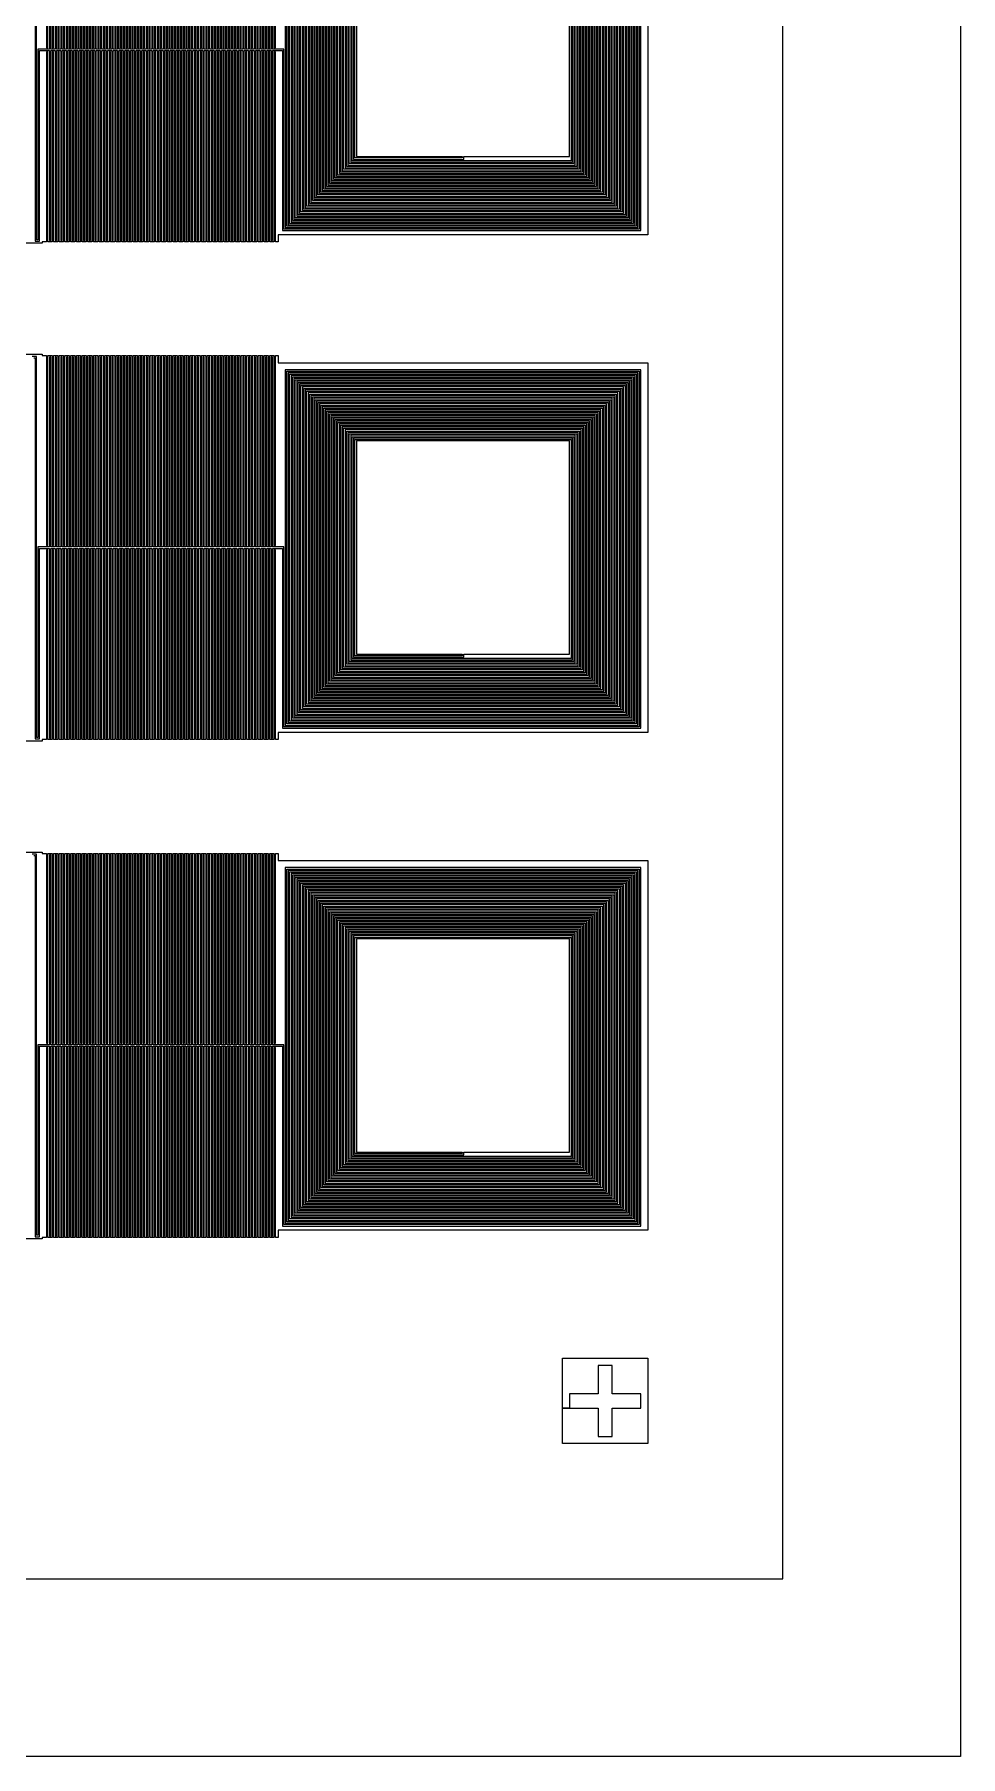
# Model space of a CAD drawing. Extents: x -2500 to 2500, y -2500 to 2500.
# Drawn here: x 1197 to 2500, y -2500 to -78 of the extents above; entities that cross this region are included whole.
import ezdxf

# ---------------------------------------------------------------- set-up
doc = ezdxf.new("R2010")
doc.units = 0
doc.layers.add('L0D0', color=1, linetype='CONTINUOUS')

msp = doc.modelspace()

# ---------------------------------------------------------------- linework, layer by layer
at = {"layer": 'L0D0'}
for points in [[(-2500, -2500), (-2500, -2250), (-2250, -2250), (2250, -2250), (2250, 2250), (-2250, 2250), (-2250, -2250), (-2500, -2250), (-2500, 2500), (2500, 2500), (2500, -2500)], [(1940, -2060), (1940, -2010), (1950, -2010), (1990, -2010), (1990, -2050), (2010, -2050), (2010, -2010), (2050, -2010), (2050, -1990), (2010, -1990), (2010, -1950), (1990, -1950), (1990, -1990), (1950, -1990), (1950, -2010), (1940, -2010), (1940, -1940), (2060, -1940), (2060, -2060)]]:
    msp.add_lwpolyline(points, close=True, dxfattribs=at)
for points in [[(1214, 170), (1214, -97), (1216, -97), (1216, 170)], [(1222, 170), (1222, -97), (1224, -97), (1224, 170)], [(1230, 170), (1230, -97), (1232, -97), (1232, 170)], [(1238, 170), (1238, -97), (1240, -97), (1240, 170)], [(1246, 170), (1246, -97), (1248, -97), (1248, 170)], [(1254, 170), (1254, -97), (1256, -97), (1256, 170)], [(1262, 170), (1262, -97), (1264, -97), (1264, 170)], [(1270, 170), (1270, -97), (1272, -97), (1272, 170)], [(1278, 170), (1278, -97), (1280, -97), (1280, 170)], [(1286, 170), (1286, -97), (1288, -97), (1288, 170)], [(1294, 170), (1294, -97), (1296, -97), (1296, 170)], [(1302, 170), (1302, -97), (1304, -97), (1304, 170)], [(1310, 170), (1310, -97), (1312, -97), (1312, 170)], [(1318, 170), (1318, -97), (1320, -97), (1320, 170)], [(1326, 170), (1326, -97), (1328, -97), (1328, 170)], [(1334, 170), (1334, -97), (1336, -97), (1336, 170)], [(1342, 170), (1342, -97), (1344, -97), (1344, 170)], [(1350, 170), (1350, -97), (1352, -97), (1352, 170)], [(1358, 170), (1358, -97), (1360, -97), (1360, 170)], [(1366, 170), (1366, -97), (1368, -97), (1368, 170)], [(1374, 170), (1374, -97), (1376, -97), (1376, 170)], [(1382, 170), (1382, -97), (1384, -97), (1384, 170)], [(1390, 170), (1390, -97), (1392, -97), (1392, 170)], [(1398, 170), (1398, -97), (1400, -97), (1400, 170)], [(1406, 170), (1406, -97), (1408, -97), (1408, 170)], [(1414, 170), (1414, -97), (1416, -97), (1416, 170)], [(1422, 170), (1422, -97), (1424, -97), (1424, 170)], [(1430, 170), (1430, -97), (1432, -97), (1432, 170)], [(1438, 170), (1438, -97), (1440, -97), (1440, 170)], [(1446, 170), (1446, -97), (1448, -97), (1448, 170)], [(1454, 170), (1454, -97), (1456, -97), (1456, 170)], [(1462, 170), (1462, -97), (1464, -97), (1464, 170)], [(1470, 170), (1470, -97), (1472, -97), (1472, 170)], [(1478, 170), (1478, -97), (1480, -97), (1480, 170)], [(1486, 170), (1486, -97), (1488, -97), (1488, 170)], [(1494, 170), (1494, -97), (1496, -97), (1496, 170)], [(1502, 170), (1502, -97), (1504, -97), (1504, 170)], [(1510, 170), (1510, -97), (1512, -97), (1512, 170)], [(1518, 170), (1518, -97), (1520, -97), (1520, 170)], [(1526, 170), (1526, -97), (1528, -97), (1528, 170)], [(1534, 170), (1534, -97), (1536, -97), (1536, 170)], [(2060, 160), (2060, -360), (1540, -360), (1540, -370), (1536, -370), (1536, -103), (1534, -103), (1534, -370), (1528, -370), (1528, -103), (1526, -103), (1526, -370), (1520, -370), (1520, -103), (1518, -103), (1518, -370), (1512, -370), (1512, -103), (1510, -103), (1510, -370), (1504, -370), (1504, -103), (1502, -103), (1502, -370), (1496, -370), (1496, -103), (1494, -103), (1494, -370), (1488, -370), (1488, -103), (1486, -103), (1486, -370), (1480, -370), (1480, -103), (1478, -103), (1478, -370), (1472, -370), (1472, -103), (1470, -103), (1470, -370), (1464, -370), (1464, -103), (1462, -103), (1462, -370), (1456, -370), (1456, -103), (1454, -103), (1454, -370), (1448, -370), (1448, -103), (1446, -103), (1446, -370), (1440, -370), (1440, -103), (1438, -103), (1438, -370), (1432, -370), (1432, -103), (1430, -103), (1430, -370), (1424, -370), (1424, -103), (1422, -103), (1422, -370), (1416, -370), (1416, -103), (1414, -103), (1414, -370), (1408, -370), (1408, -103), (1406, -103), (1406, -370), (1400, -370), (1400, -103), (1398, -103), (1398, -370), (1392, -370), (1392, -103), (1390, -103), (1390, -370), (1384, -370), (1384, -103), (1382, -103), (1382, -370), (1376, -370), (1376, -103), (1374, -103), (1374, -370), (1368, -370), (1368, -103), (1366, -103), (1366, -370), (1360, -370), (1360, -103), (1358, -103), (1358, -370), (1352, -370), (1352, -103), (1350, -103), (1350, -370), (1344, -370), (1344, -103), (1342, -103), (1342, -370), (1336, -370), (1336, -103), (1334, -103), (1334, -370), (1328, -370), (1328, -103), (1326, -103), (1326, -370), (1320, -370), (1320, -103), (1318, -103), (1318, -370), (1312, -370), (1312, -103), (1310, -103), (1310, -370), (1304, -370), (1304, -103), (1302, -103), (1302, -370), (1296, -370), (1296, -103), (1294, -103), (1294, -370), (1288, -370), (1288, -103), (1286, -103), (1286, -370), (1280, -370), (1280, -103), (1278, -103), (1278, -370), (1272, -370), (1272, -103), (1270, -103), (1270, -370), (1264, -370), (1264, -103), (1262, -103), (1262, -370), (1256, -370), (1256, -103), (1254, -103), (1254, -370), (1248, -370), (1248, -103), (1246, -103), (1246, -370), (1240, -370), (1240, -103), (1238, -103), (1238, -370), (1232, -370), (1232, -103), (1230, -103), (1230, -370), (1224, -370), (1224, -103), (1222, -103), (1222, -370), (1216, -370), (1216, -103), (1214, -103), (1214, -370), (1208, -370), (1208, -372), (876, -372)], [(1198, 167), (1198, -369), (1204, -369), (1204, -101), (1218, -101), (1218, -368), (1220, -368), (1220, -101), (1226, -101), (1226, -368), (1228, -368), (1228, -101), (1234, -101), (1234, -368), (1236, -368), (1236, -101), (1242, -101), (1242, -368), (1244, -368), (1244, -101), (1250, -101), (1250, -368), (1252, -368), (1252, -101), (1258, -101), (1258, -368), (1260, -368), (1260, -101), (1266, -101), (1266, -368), (1268, -368), (1268, -101), (1274, -101), (1274, -368), (1276, -368), (1276, -101), (1282, -101), (1282, -368), (1284, -368), (1284, -101), (1290, -101), (1290, -368), (1292, -368), (1292, -101), (1298, -101), (1298, -368), (1300, -368), (1300, -101), (1306, -101), (1306, -368), (1308, -368), (1308, -101), (1314, -101), (1314, -368), (1316, -368), (1316, -101), (1322, -101), (1322, -368), (1324, -368), (1324, -101), (1330, -101), (1330, -368), (1332, -368), (1332, -101), (1338, -101), (1338, -368), (1340, -368), (1340, -101), (1346, -101), (1346, -368), (1348, -368), (1348, -101), (1354, -101), (1354, -368), (1356, -368), (1356, -101), (1362, -101), (1362, -368), (1364, -368), (1364, -101), (1370, -101), (1370, -368), (1372, -368), (1372, -101), (1378, -101), (1378, -368), (1380, -368), (1380, -101), (1386, -101), (1386, -368), (1388, -368), (1388, -101), (1394, -101), (1394, -368), (1396, -368), (1396, -101), (1402, -101), (1402, -368), (1404, -368), (1404, -101), (1410, -101), (1410, -368), (1412, -368), (1412, -101), (1418, -101), (1418, -368), (1420, -368), (1420, -101), (1426, -101), (1426, -368), (1428, -368), (1428, -101), (1434, -101), (1434, -368), (1436, -368), (1436, -101), (1442, -101), (1442, -368), (1444, -368), (1444, -101), (1450, -101), (1450, -368), (1452, -368), (1452, -101), (1458, -101), (1458, -368), (1460, -368), (1460, -101), (1466, -101), (1466, -368), (1468, -368), (1468, -101), (1474, -101), (1474, -368), (1476, -368), (1476, -101), (1482, -101), (1482, -368), (1484, -368), (1484, -101), (1490, -101), (1490, -368), (1492, -368), (1492, -101), (1498, -101), (1498, -368), (1500, -368), (1500, -101), (1506, -101), (1506, -368), (1508, -368), (1508, -101), (1514, -101), (1514, -368), (1516, -368), (1516, -101), (1522, -101), (1522, -368), (1524, -368), (1524, -101), (1530, -101), (1530, -368), (1532, -368), (1532, -101), (1546, -101), (1546, -354), (2050, -354), (2050, 150)], [(1218, 168), (1218, -99), (1202, -99), (1202, -367), (1200, -367), (1200, 169)], [(1226, 168), (1226, -99), (1220, -99), (1220, 168)], [(1234, 168), (1234, -99), (1228, -99), (1228, 168)], [(1242, 168), (1242, -99), (1236, -99), (1236, 168)], [(1250, 168), (1250, -99), (1244, -99), (1244, 168)], [(1258, 168), (1258, -99), (1252, -99), (1252, 168)], [(1266, 168), (1266, -99), (1260, -99), (1260, 168)], [(1274, 168), (1274, -99), (1268, -99), (1268, 168)], [(1282, 168), (1282, -99), (1276, -99), (1276, 168)], [(1290, 168), (1290, -99), (1284, -99), (1284, 168)], [(1298, 168), (1298, -99), (1292, -99), (1292, 168)], [(1306, 168), (1306, -99), (1300, -99), (1300, 168)], [(1314, 168), (1314, -99), (1308, -99), (1308, 168)], [(1322, 168), (1322, -99), (1316, -99), (1316, 168)], [(1330, 168), (1330, -99), (1324, -99), (1324, 168)], [(1338, 168), (1338, -99), (1332, -99), (1332, 168)], [(1346, 168), (1346, -99), (1340, -99), (1340, 168)], [(1354, 168), (1354, -99), (1348, -99), (1348, 168)], [(1362, 168), (1362, -99), (1356, -99), (1356, 168)], [(1370, 168), (1370, -99), (1364, -99), (1364, 168)], [(1378, 168), (1378, -99), (1372, -99), (1372, 168)], [(1386, 168), (1386, -99), (1380, -99), (1380, 168)], [(1394, 168), (1394, -99), (1388, -99), (1388, 168)], [(1402, 168), (1402, -99), (1396, -99), (1396, 168)], [(1410, 168), (1410, -99), (1404, -99), (1404, 168)], [(1418, 168), (1418, -99), (1412, -99), (1412, 168)], [(1426, 168), (1426, -99), (1420, -99), (1420, 168)], [(1434, 168), (1434, -99), (1428, -99), (1428, 168)], [(1442, 168), (1442, -99), (1436, -99), (1436, 168)], [(1450, 168), (1450, -99), (1444, -99), (1444, 168)], [(1458, 168), (1458, -99), (1452, -99), (1452, 168)], [(1466, 168), (1466, -99), (1460, -99), (1460, 168)], [(1474, 168), (1474, -99), (1468, -99), (1468, 168)], [(1482, 168), (1482, -99), (1476, -99), (1476, 168)], [(1490, 168), (1490, -99), (1484, -99), (1484, 168)], [(1498, 168), (1498, -99), (1492, -99), (1492, 168)], [(1506, 168), (1506, -99), (1500, -99), (1500, 168)], [(1514, 168), (1514, -99), (1508, -99), (1508, 168)], [(1522, 168), (1522, -99), (1516, -99), (1516, 168)], [(1530, 168), (1530, -99), (1524, -99), (1524, 168)], [(2048, 148), (2048, -352), (1548, -352), (1548, -99), (1532, -99), (1532, 168)], [(1550, 150), (1550, -350), (2046, -350), (2046, 146)], [(2044, 144), (2044, -348), (1552, -348), (1552, 148)], [(1554, 146), (1554, -346), (2042, -346), (2042, 142)], [(2040, 140), (2040, -344), (1556, -344), (1556, 144)], [(1558, 142), (1558, -342), (2038, -342), (2038, 138)], [(2036, 136), (2036, -340), (1560, -340), (1560, 140)], [(1562, 138), (1562, -338), (2034, -338), (2034, 134)], [(2032, 132), (2032, -336), (1564, -336), (1564, 136)], [(1566, 134), (1566, -334), (2030, -334), (2030, 130)], [(2028, 128), (2028, -332), (1568, -332), (1568, 132)], [(1570, 130), (1570, -330), (2026, -330), (2026, 126)], [(2024, 124), (2024, -328), (1572, -328), (1572, 128)], [(1574, 126), (1574, -326), (2022, -326), (2022, 122)], [(2020, 120), (2020, -324), (1576, -324), (1576, 124)], [(1578, 122), (1578, -322), (2018, -322), (2018, 118)], [(2016, 116), (2016, -320), (1580, -320), (1580, 120)], [(1582, 118), (1582, -318), (2014, -318), (2014, 114)], [(2012, 112), (2012, -316), (1584, -316), (1584, 116)], [(1586, 114), (1586, -314), (2010, -314), (2010, 110)], [(2008, 108), (2008, -312), (1588, -312), (1588, 112)], [(1590, 110), (1590, -310), (2006, -310), (2006, 106)], [(2004, 104), (2004, -308), (1592, -308), (1592, 108)], [(1594, 106), (1594, -306), (2002, -306), (2002, 102)], [(2000, 100), (2000, -304), (1596, -304), (1596, 104)], [(1598, 102), (1598, -302), (1998, -302), (1998, 98)], [(1996, 96), (1996, -300), (1600, -300), (1600, 100)], [(1602, 98), (1602, -298), (1994, -298), (1994, 94)], [(1992, 92), (1992, -296), (1604, -296), (1604, 96)], [(1606, 94), (1606, -294), (1990, -294), (1990, 90)], [(1988, 88), (1988, -292), (1608, -292), (1608, 92)], [(1610, 90), (1610, -290), (1986, -290), (1986, 86)], [(1984, 84), (1984, -288), (1612, -288), (1612, 88)], [(1614, 86), (1614, -286), (1982, -286), (1982, 82)], [(1980, 80), (1980, -284), (1616, -284), (1616, 84)], [(1618, 82), (1618, -282), (1978, -282), (1978, 78)], [(1976, 76), (1976, -280), (1620, -280), (1620, 80)], [(1622, 78), (1622, -278), (1974, -278), (1974, 74)], [(1972, 72), (1972, -276), (1624, -276), (1624, 76)], [(1626, 74), (1626, -274), (1970, -274), (1970, 70)], [(1968, 68), (1968, -272), (1628, -272), (1628, 72)], [(1630, 70), (1630, -270), (1966, -270), (1966, 66)], [(1964, 64), (1964, -268), (1632, -268), (1632, 68)], [(1634, 66), (1634, -266), (1962, -266), (1962, 62)], [(1960, 60), (1960, -264), (1636, -264), (1636, 64)], [(1638, 62), (1638, -262), (1958, -262), (1958, 58)], [(1956, 56), (1956, -260), (1640, -260), (1640, 60)], [(1642, 58), (1642, -258), (1954, -258), (1954, 54)], [(1952, 52), (1952, -256), (1644, -256), (1644, 56)], [(1646, 54), (1646, -254), (1801, -254), (1801, -250), (1950, -250), (1950, 50)], [(1650, 50), (1650, -250), (1799, -250), (1799, -252), (1648, -252), (1648, 52)], [(876, -528), (1208, -528), (1208, -530), (1214, -530), (1214, -797), (1216, -797), (1216, -530), (1222, -530), (1222, -797), (1224, -797), (1224, -530), (1230, -530), (1230, -797), (1232, -797), (1232, -530), (1238, -530), (1238, -797), (1240, -797), (1240, -530), (1246, -530), (1246, -797), (1248, -797), (1248, -530), (1254, -530), (1254, -797), (1256, -797), (1256, -530), (1262, -530), (1262, -797), (1264, -797), (1264, -530), (1270, -530), (1270, -797), (1272, -797), (1272, -530), (1278, -530), (1278, -797), (1280, -797), (1280, -530), (1286, -530), (1286, -797), (1288, -797), (1288, -530), (1294, -530), (1294, -797), (1296, -797), (1296, -530), (1302, -530), (1302, -797), (1304, -797), (1304, -530), (1310, -530), (1310, -797), (1312, -797), (1312, -530), (1318, -530), (1318, -797), (1320, -797), (1320, -530), (1326, -530), (1326, -797), (1328, -797), (1328, -530), (1334, -530), (1334, -797), (1336, -797), (1336, -530), (1342, -530), (1342, -797), (1344, -797), (1344, -530), (1350, -530), (1350, -797), (1352, -797), (1352, -530), (1358, -530), (1358, -797), (1360, -797), (1360, -530), (1366, -530), (1366, -797), (1368, -797), (1368, -530), (1374, -530), (1374, -797), (1376, -797), (1376, -530), (1382, -530), (1382, -797), (1384, -797), (1384, -530), (1390, -530), (1390, -797), (1392, -797), (1392, -530), (1398, -530), (1398, -797), (1400, -797), (1400, -530), (1406, -530), (1406, -797), (1408, -797), (1408, -530), (1414, -530), (1414, -797), (1416, -797), (1416, -530), (1422, -530), (1422, -797), (1424, -797), (1424, -530), (1430, -530), (1430, -797), (1432, -797), (1432, -530), (1438, -530), (1438, -797), (1440, -797), (1440, -530), (1446, -530), (1446, -797), (1448, -797), (1448, -530), (1454, -530), (1454, -797), (1456, -797), (1456, -530), (1462, -530), (1462, -797), (1464, -797), (1464, -530), (1470, -530), (1470, -797), (1472, -797), (1472, -530), (1478, -530), (1478, -797), (1480, -797), (1480, -530), (1486, -530), (1486, -797), (1488, -797), (1488, -530), (1494, -530), (1494, -797), (1496, -797), (1496, -530), (1502, -530), (1502, -797), (1504, -797), (1504, -530), (1510, -530), (1510, -797), (1512, -797), (1512, -530), (1518, -530), (1518, -797), (1520, -797), (1520, -530), (1526, -530), (1526, -797), (1528, -797), (1528, -530), (1534, -530), (1534, -797), (1536, -797), (1536, -530), (1540, -530), (1540, -540), (2060, -540), (2060, -1060), (1540, -1060), (1540, -1070), (1536, -1070), (1536, -803), (1534, -803), (1534, -1070), (1528, -1070), (1528, -803), (1526, -803), (1526, -1070), (1520, -1070), (1520, -803), (1518, -803), (1518, -1070), (1512, -1070), (1512, -803), (1510, -803), (1510, -1070), (1504, -1070), (1504, -803), (1502, -803), (1502, -1070), (1496, -1070), (1496, -803), (1494, -803), (1494, -1070), (1488, -1070), (1488, -803), (1486, -803), (1486, -1070), (1480, -1070), (1480, -803), (1478, -803), (1478, -1070), (1472, -1070), (1472, -803), (1470, -803), (1470, -1070), (1464, -1070), (1464, -803), (1462, -803), (1462, -1070), (1456, -1070), (1456, -803), (1454, -803), (1454, -1070), (1448, -1070), (1448, -803), (1446, -803), (1446, -1070), (1440, -1070), (1440, -803), (1438, -803), (1438, -1070), (1432, -1070), (1432, -803), (1430, -803), (1430, -1070), (1424, -1070), (1424, -803), (1422, -803), (1422, -1070), (1416, -1070), (1416, -803), (1414, -803), (1414, -1070), (1408, -1070), (1408, -803), (1406, -803), (1406, -1070), (1400, -1070), (1400, -803), (1398, -803), (1398, -1070), (1392, -1070), (1392, -803), (1390, -803), (1390, -1070), (1384, -1070), (1384, -803), (1382, -803), (1382, -1070), (1376, -1070), (1376, -803), (1374, -803), (1374, -1070), (1368, -1070), (1368, -803), (1366, -803), (1366, -1070), (1360, -1070), (1360, -803), (1358, -803), (1358, -1070), (1352, -1070), (1352, -803), (1350, -803), (1350, -1070), (1344, -1070), (1344, -803), (1342, -803), (1342, -1070), (1336, -1070), (1336, -803), (1334, -803), (1334, -1070), (1328, -1070), (1328, -803), (1326, -803), (1326, -1070), (1320, -1070), (1320, -803), (1318, -803), (1318, -1070), (1312, -1070), (1312, -803), (1310, -803), (1310, -1070), (1304, -1070), (1304, -803), (1302, -803), (1302, -1070), (1296, -1070), (1296, -803), (1294, -803), (1294, -1070), (1288, -1070), (1288, -803), (1286, -803), (1286, -1070), (1280, -1070), (1280, -803), (1278, -803), (1278, -1070), (1272, -1070), (1272, -803), (1270, -803), (1270, -1070), (1264, -1070), (1264, -803), (1262, -803), (1262, -1070), (1256, -1070), (1256, -803), (1254, -803), (1254, -1070), (1248, -1070), (1248, -803), (1246, -803), (1246, -1070), (1240, -1070), (1240, -803), (1238, -803), (1238, -1070), (1232, -1070), (1232, -803), (1230, -803), (1230, -1070), (1224, -1070), (1224, -803), (1222, -803), (1222, -1070), (1216, -1070), (1216, -803), (1214, -803), (1214, -1070), (1208, -1070), (1208, -1072), (876, -1072)], [(1196, -533), (1198, -533), (1198, -1069), (1204, -1069), (1204, -801), (1218, -801), (1218, -1068), (1220, -1068), (1220, -801), (1226, -801), (1226, -1068), (1228, -1068), (1228, -801), (1234, -801), (1234, -1068), (1236, -1068), (1236, -801), (1242, -801), (1242, -1068), (1244, -1068), (1244, -801), (1250, -801), (1250, -1068), (1252, -1068), (1252, -801), (1258, -801), (1258, -1068), (1260, -1068), (1260, -801), (1266, -801), (1266, -1068), (1268, -1068), (1268, -801), (1274, -801), (1274, -1068), (1276, -1068), (1276, -801), (1282, -801), (1282, -1068), (1284, -1068), (1284, -801), (1290, -801), (1290, -1068), (1292, -1068), (1292, -801), (1298, -801), (1298, -1068), (1300, -1068), (1300, -801), (1306, -801), (1306, -1068), (1308, -1068), (1308, -801), (1314, -801), (1314, -1068), (1316, -1068), (1316, -801), (1322, -801), (1322, -1068), (1324, -1068), (1324, -801), (1330, -801), (1330, -1068), (1332, -1068), (1332, -801), (1338, -801), (1338, -1068), (1340, -1068), (1340, -801), (1346, -801), (1346, -1068), (1348, -1068), (1348, -801), (1354, -801), (1354, -1068), (1356, -1068), (1356, -801), (1362, -801), (1362, -1068), (1364, -1068), (1364, -801), (1370, -801), (1370, -1068), (1372, -1068), (1372, -801), (1378, -801), (1378, -1068), (1380, -1068), (1380, -801), (1386, -801), (1386, -1068), (1388, -1068), (1388, -801), (1394, -801), (1394, -1068), (1396, -1068), (1396, -801), (1402, -801), (1402, -1068), (1404, -1068), (1404, -801), (1410, -801), (1410, -1068), (1412, -1068), (1412, -801), (1418, -801), (1418, -1068), (1420, -1068), (1420, -801), (1426, -801), (1426, -1068), (1428, -1068), (1428, -801), (1434, -801), (1434, -1068), (1436, -1068), (1436, -801), (1442, -801), (1442, -1068), (1444, -1068), (1444, -801), (1450, -801), (1450, -1068), (1452, -1068), (1452, -801), (1458, -801), (1458, -1068), (1460, -1068), (1460, -801), (1466, -801), (1466, -1068), (1468, -1068), (1468, -801), (1474, -801), (1474, -1068), (1476, -1068), (1476, -801), (1482, -801), (1482, -1068), (1484, -1068), (1484, -801), (1490, -801), (1490, -1068), (1492, -1068), (1492, -801), (1498, -801), (1498, -1068), (1500, -1068), (1500, -801), (1506, -801), (1506, -1068), (1508, -1068), (1508, -801), (1514, -801), (1514, -1068), (1516, -1068), (1516, -801), (1522, -801), (1522, -1068), (1524, -1068), (1524, -801), (1530, -801), (1530, -1068), (1532, -1068), (1532, -801), (1546, -801), (1546, -1054), (2050, -1054), (2050, -550), (1550, -550), (1550, -1050), (2046, -1050), (2046, -554), (1554, -554), (1554, -1046), (2042, -1046), (2042, -558), (1558, -558), (1558, -1042), (2038, -1042), (2038, -562), (1562, -562), (1562, -1038), (2034, -1038), (2034, -566), (1566, -566), (1566, -1034), (2030, -1034), (2030, -570), (1570, -570), (1570, -1030), (2026, -1030), (2026, -574), (1574, -574), (1574, -1026), (2022, -1026), (2022, -578), (1578, -578), (1578, -1022), (2018, -1022), (2018, -582), (1582, -582), (1582, -1018), (2014, -1018), (2014, -586), (1586, -586), (1586, -1014), (2010, -1014), (2010, -590), (1590, -590), (1590, -1010), (2006, -1010), (2006, -594), (1594, -594), (1594, -1006), (2002, -1006), (2002, -598), (1598, -598), (1598, -1002), (1998, -1002), (1998, -602), (1602, -602), (1602, -998), (1994, -998), (1994, -606), (1606, -606), (1606, -994), (1990, -994), (1990, -610), (1610, -610), (1610, -990), (1986, -990), (1986, -614), (1614, -614), (1614, -986), (1982, -986), (1982, -618), (1618, -618), (1618, -982), (1978, -982), (1978, -622), (1622, -622), (1622, -978), (1974, -978), (1974, -626), (1626, -626), (1626, -974), (1970, -974), (1970, -630), (1630, -630), (1630, -970), (1966, -970), (1966, -634), (1634, -634), (1634, -966), (1962, -966), (1962, -638), (1638, -638), (1638, -962), (1958, -962), (1958, -642), (1642, -642), (1642, -958), (1954, -958), (1954, -646), (1646, -646), (1646, -954), (1801, -954), (1801, -950), (1950, -950), (1950, -650), (1650, -650), (1650, -950), (1799, -950), (1799, -952), (1648, -952), (1648, -648), (1952, -648), (1952, -956), (1644, -956), (1644, -644), (1956, -644), (1956, -960), (1640, -960), (1640, -640), (1960, -640), (1960, -964), (1636, -964), (1636, -636), (1964, -636), (1964, -968), (1632, -968), (1632, -632), (1968, -632), (1968, -972), (1628, -972), (1628, -628), (1972, -628), (1972, -976), (1624, -976), (1624, -624), (1976, -624), (1976, -980), (1620, -980), (1620, -620), (1980, -620), (1980, -984), (1616, -984), (1616, -616), (1984, -616), (1984, -988), (1612, -988), (1612, -612), (1988, -612), (1988, -992), (1608, -992), (1608, -608), (1992, -608), (1992, -996), (1604, -996), (1604, -604), (1996, -604), (1996, -1000), (1600, -1000), (1600, -600), (2000, -600), (2000, -1004), (1596, -1004), (1596, -596), (2004, -596), (2004, -1008), (1592, -1008), (1592, -592), (2008, -592), (2008, -1012), (1588, -1012), (1588, -588), (2012, -588), (2012, -1016), (1584, -1016), (1584, -584), (2016, -584), (2016, -1020), (1580, -1020), (1580, -580), (2020, -580), (2020, -1024), (1576, -1024), (1576, -576), (2024, -576), (2024, -1028), (1572, -1028), (1572, -572), (2028, -572), (2028, -1032), (1568, -1032), (1568, -568), (2032, -568), (2032, -1036), (1564, -1036), (1564, -564), (2036, -564), (2036, -1040), (1560, -1040), (1560, -560), (2040, -560), (2040, -1044), (1556, -1044), (1556, -556), (2044, -556), (2044, -1048), (1552, -1048), (1552, -552), (2048, -552), (2048, -1052), (1548, -1052), (1548, -799), (1532, -799), (1532, -532), (1530, -532), (1530, -799), (1524, -799), (1524, -532), (1522, -532), (1522, -799), (1516, -799), (1516, -532), (1514, -532), (1514, -799), (1508, -799), (1508, -532), (1506, -532), (1506, -799), (1500, -799), (1500, -532), (1498, -532), (1498, -799), (1492, -799), (1492, -532), (1490, -532), (1490, -799), (1484, -799), (1484, -532), (1482, -532), (1482, -799), (1476, -799), (1476, -532), (1474, -532), (1474, -799), (1468, -799), (1468, -532), (1466, -532), (1466, -799), (1460, -799), (1460, -532), (1458, -532), (1458, -799), (1452, -799), (1452, -532), (1450, -532), (1450, -799), (1444, -799), (1444, -532), (1442, -532), (1442, -799), (1436, -799), (1436, -532), (1434, -532), (1434, -799), (1428, -799), (1428, -532), (1426, -532), (1426, -799), (1420, -799), (1420, -532), (1418, -532), (1418, -799), (1412, -799), (1412, -532), (1410, -532), (1410, -799), (1404, -799), (1404, -532), (1402, -532), (1402, -799), (1396, -799), (1396, -532), (1394, -532), (1394, -799), (1388, -799), (1388, -532), (1386, -532), (1386, -799), (1380, -799), (1380, -532), (1378, -532), (1378, -799), (1372, -799), (1372, -532), (1370, -532), (1370, -799), (1364, -799), (1364, -532), (1362, -532), (1362, -799), (1356, -799), (1356, -532), (1354, -532), (1354, -799), (1348, -799), (1348, -532), (1346, -532), (1346, -799), (1340, -799), (1340, -532), (1338, -532), (1338, -799), (1332, -799), (1332, -532), (1330, -532), (1330, -799), (1324, -799), (1324, -532), (1322, -532), (1322, -799), (1316, -799), (1316, -532), (1314, -532), (1314, -799), (1308, -799), (1308, -532), (1306, -532), (1306, -799), (1300, -799), (1300, -532), (1298, -532), (1298, -799), (1292, -799), (1292, -532), (1290, -532), (1290, -799), (1284, -799), (1284, -532), (1282, -532), (1282, -799), (1276, -799), (1276, -532), (1274, -532), (1274, -799), (1268, -799), (1268, -532), (1266, -532), (1266, -799), (1260, -799), (1260, -532), (1258, -532), (1258, -799), (1252, -799), (1252, -532), (1250, -532), (1250, -799), (1244, -799), (1244, -532), (1242, -532), (1242, -799), (1236, -799), (1236, -532), (1234, -532), (1234, -799), (1228, -799), (1228, -532), (1226, -532), (1226, -799), (1220, -799), (1220, -532), (1218, -532), (1218, -799), (1202, -799), (1202, -1067), (1200, -1067), (1200, -531), (1194, -531)], [(876, -1228), (1208, -1228), (1208, -1230), (1214, -1230), (1214, -1497), (1216, -1497), (1216, -1230), (1222, -1230), (1222, -1497), (1224, -1497), (1224, -1230), (1230, -1230), (1230, -1497), (1232, -1497), (1232, -1230), (1238, -1230), (1238, -1497), (1240, -1497), (1240, -1230), (1246, -1230), (1246, -1497), (1248, -1497), (1248, -1230), (1254, -1230), (1254, -1497), (1256, -1497), (1256, -1230), (1262, -1230), (1262, -1497), (1264, -1497), (1264, -1230), (1270, -1230), (1270, -1497), (1272, -1497), (1272, -1230), (1278, -1230), (1278, -1497), (1280, -1497), (1280, -1230), (1286, -1230), (1286, -1497), (1288, -1497), (1288, -1230), (1294, -1230), (1294, -1497), (1296, -1497), (1296, -1230), (1302, -1230), (1302, -1497), (1304, -1497), (1304, -1230), (1310, -1230), (1310, -1497), (1312, -1497), (1312, -1230), (1318, -1230), (1318, -1497), (1320, -1497), (1320, -1230), (1326, -1230), (1326, -1497), (1328, -1497), (1328, -1230), (1334, -1230), (1334, -1497), (1336, -1497), (1336, -1230), (1342, -1230), (1342, -1497), (1344, -1497), (1344, -1230), (1350, -1230), (1350, -1497), (1352, -1497), (1352, -1230), (1358, -1230), (1358, -1497), (1360, -1497), (1360, -1230), (1366, -1230), (1366, -1497), (1368, -1497), (1368, -1230), (1374, -1230), (1374, -1497), (1376, -1497), (1376, -1230), (1382, -1230), (1382, -1497), (1384, -1497), (1384, -1230), (1390, -1230), (1390, -1497), (1392, -1497), (1392, -1230), (1398, -1230), (1398, -1497), (1400, -1497), (1400, -1230), (1406, -1230), (1406, -1497), (1408, -1497), (1408, -1230), (1414, -1230), (1414, -1497), (1416, -1497), (1416, -1230), (1422, -1230), (1422, -1497), (1424, -1497), (1424, -1230), (1430, -1230), (1430, -1497), (1432, -1497), (1432, -1230), (1438, -1230), (1438, -1497), (1440, -1497), (1440, -1230), (1446, -1230), (1446, -1497), (1448, -1497), (1448, -1230), (1454, -1230), (1454, -1497), (1456, -1497), (1456, -1230), (1462, -1230), (1462, -1497), (1464, -1497), (1464, -1230), (1470, -1230), (1470, -1497), (1472, -1497), (1472, -1230), (1478, -1230), (1478, -1497), (1480, -1497), (1480, -1230), (1486, -1230), (1486, -1497), (1488, -1497), (1488, -1230), (1494, -1230), (1494, -1497), (1496, -1497), (1496, -1230), (1502, -1230), (1502, -1497), (1504, -1497), (1504, -1230), (1510, -1230), (1510, -1497), (1512, -1497), (1512, -1230), (1518, -1230), (1518, -1497), (1520, -1497), (1520, -1230), (1526, -1230), (1526, -1497), (1528, -1497), (1528, -1230), (1534, -1230), (1534, -1497), (1536, -1497), (1536, -1230), (1540, -1230), (1540, -1240), (2060, -1240), (2060, -1760), (1540, -1760), (1540, -1770), (1536, -1770), (1536, -1503), (1534, -1503), (1534, -1770), (1528, -1770), (1528, -1503), (1526, -1503), (1526, -1770), (1520, -1770), (1520, -1503), (1518, -1503), (1518, -1770), (1512, -1770), (1512, -1503), (1510, -1503), (1510, -1770), (1504, -1770), (1504, -1503), (1502, -1503), (1502, -1770), (1496, -1770), (1496, -1503), (1494, -1503), (1494, -1770), (1488, -1770), (1488, -1503), (1486, -1503), (1486, -1770), (1480, -1770), (1480, -1503), (1478, -1503), (1478, -1770), (1472, -1770), (1472, -1503), (1470, -1503), (1470, -1770), (1464, -1770), (1464, -1503), (1462, -1503), (1462, -1770), (1456, -1770), (1456, -1503), (1454, -1503), (1454, -1770), (1448, -1770), (1448, -1503), (1446, -1503), (1446, -1770), (1440, -1770), (1440, -1503), (1438, -1503), (1438, -1770), (1432, -1770), (1432, -1503), (1430, -1503), (1430, -1770), (1424, -1770), (1424, -1503), (1422, -1503), (1422, -1770), (1416, -1770), (1416, -1503), (1414, -1503), (1414, -1770), (1408, -1770), (1408, -1503), (1406, -1503), (1406, -1770), (1400, -1770), (1400, -1503), (1398, -1503), (1398, -1770), (1392, -1770), (1392, -1503), (1390, -1503), (1390, -1770), (1384, -1770), (1384, -1503), (1382, -1503), (1382, -1770), (1376, -1770), (1376, -1503), (1374, -1503), (1374, -1770), (1368, -1770), (1368, -1503), (1366, -1503), (1366, -1770), (1360, -1770), (1360, -1503), (1358, -1503), (1358, -1770), (1352, -1770), (1352, -1503), (1350, -1503), (1350, -1770), (1344, -1770), (1344, -1503), (1342, -1503), (1342, -1770), (1336, -1770), (1336, -1503), (1334, -1503), (1334, -1770), (1328, -1770), (1328, -1503), (1326, -1503), (1326, -1770), (1320, -1770), (1320, -1503), (1318, -1503), (1318, -1770), (1312, -1770), (1312, -1503), (1310, -1503), (1310, -1770), (1304, -1770), (1304, -1503), (1302, -1503), (1302, -1770), (1296, -1770), (1296, -1503), (1294, -1503), (1294, -1770), (1288, -1770), (1288, -1503), (1286, -1503), (1286, -1770), (1280, -1770), (1280, -1503), (1278, -1503), (1278, -1770), (1272, -1770), (1272, -1503), (1270, -1503), (1270, -1770), (1264, -1770), (1264, -1503), (1262, -1503), (1262, -1770), (1256, -1770), (1256, -1503), (1254, -1503), (1254, -1770), (1248, -1770), (1248, -1503), (1246, -1503), (1246, -1770), (1240, -1770), (1240, -1503), (1238, -1503), (1238, -1770), (1232, -1770), (1232, -1503), (1230, -1503), (1230, -1770), (1224, -1770), (1224, -1503), (1222, -1503), (1222, -1770), (1216, -1770), (1216, -1503), (1214, -1503), (1214, -1770), (1208, -1770), (1208, -1772), (876, -1772)], [(1196, -1233), (1198, -1233), (1198, -1769), (1204, -1769), (1204, -1501), (1218, -1501), (1218, -1768), (1220, -1768), (1220, -1501), (1226, -1501), (1226, -1768), (1228, -1768), (1228, -1501), (1234, -1501), (1234, -1768), (1236, -1768), (1236, -1501), (1242, -1501), (1242, -1768), (1244, -1768), (1244, -1501), (1250, -1501), (1250, -1768), (1252, -1768), (1252, -1501), (1258, -1501), (1258, -1768), (1260, -1768), (1260, -1501), (1266, -1501), (1266, -1768), (1268, -1768), (1268, -1501), (1274, -1501), (1274, -1768), (1276, -1768), (1276, -1501), (1282, -1501), (1282, -1768), (1284, -1768), (1284, -1501), (1290, -1501), (1290, -1768), (1292, -1768), (1292, -1501), (1298, -1501), (1298, -1768), (1300, -1768), (1300, -1501), (1306, -1501), (1306, -1768), (1308, -1768), (1308, -1501), (1314, -1501), (1314, -1768), (1316, -1768), (1316, -1501), (1322, -1501), (1322, -1768), (1324, -1768), (1324, -1501), (1330, -1501), (1330, -1768), (1332, -1768), (1332, -1501), (1338, -1501), (1338, -1768), (1340, -1768), (1340, -1501), (1346, -1501), (1346, -1768), (1348, -1768), (1348, -1501), (1354, -1501), (1354, -1768), (1356, -1768), (1356, -1501), (1362, -1501), (1362, -1768), (1364, -1768), (1364, -1501), (1370, -1501), (1370, -1768), (1372, -1768), (1372, -1501), (1378, -1501), (1378, -1768), (1380, -1768), (1380, -1501), (1386, -1501), (1386, -1768), (1388, -1768), (1388, -1501), (1394, -1501), (1394, -1768), (1396, -1768), (1396, -1501), (1402, -1501), (1402, -1768), (1404, -1768), (1404, -1501), (1410, -1501), (1410, -1768), (1412, -1768), (1412, -1501), (1418, -1501), (1418, -1768), (1420, -1768), (1420, -1501), (1426, -1501), (1426, -1768), (1428, -1768), (1428, -1501), (1434, -1501), (1434, -1768), (1436, -1768), (1436, -1501), (1442, -1501), (1442, -1768), (1444, -1768), (1444, -1501), (1450, -1501), (1450, -1768), (1452, -1768), (1452, -1501), (1458, -1501), (1458, -1768), (1460, -1768), (1460, -1501), (1466, -1501), (1466, -1768), (1468, -1768), (1468, -1501), (1474, -1501), (1474, -1768), (1476, -1768), (1476, -1501), (1482, -1501), (1482, -1768), (1484, -1768), (1484, -1501), (1490, -1501), (1490, -1768), (1492, -1768), (1492, -1501), (1498, -1501), (1498, -1768), (1500, -1768), (1500, -1501), (1506, -1501), (1506, -1768), (1508, -1768), (1508, -1501), (1514, -1501), (1514, -1768), (1516, -1768), (1516, -1501), (1522, -1501), (1522, -1768), (1524, -1768), (1524, -1501), (1530, -1501), (1530, -1768), (1532, -1768), (1532, -1501), (1546, -1501), (1546, -1754), (2050, -1754), (2050, -1250), (1550, -1250), (1550, -1750), (2046, -1750), (2046, -1254), (1554, -1254), (1554, -1746), (2042, -1746), (2042, -1258), (1558, -1258), (1558, -1742), (2038, -1742), (2038, -1262), (1562, -1262), (1562, -1738), (2034, -1738), (2034, -1266), (1566, -1266), (1566, -1734), (2030, -1734), (2030, -1270), (1570, -1270), (1570, -1730), (2026, -1730), (2026, -1274), (1574, -1274), (1574, -1726), (2022, -1726), (2022, -1278), (1578, -1278), (1578, -1722), (2018, -1722), (2018, -1282), (1582, -1282), (1582, -1718), (2014, -1718), (2014, -1286), (1586, -1286), (1586, -1714), (2010, -1714), (2010, -1290), (1590, -1290), (1590, -1710), (2006, -1710), (2006, -1294), (1594, -1294), (1594, -1706), (2002, -1706), (2002, -1298), (1598, -1298), (1598, -1702), (1998, -1702), (1998, -1302), (1602, -1302), (1602, -1698), (1994, -1698), (1994, -1306), (1606, -1306), (1606, -1694), (1990, -1694), (1990, -1310), (1610, -1310), (1610, -1690), (1986, -1690), (1986, -1314), (1614, -1314), (1614, -1686), (1982, -1686), (1982, -1318), (1618, -1318), (1618, -1682), (1978, -1682), (1978, -1322), (1622, -1322), (1622, -1678), (1974, -1678), (1974, -1326), (1626, -1326), (1626, -1674), (1970, -1674), (1970, -1330), (1630, -1330), (1630, -1670), (1966, -1670), (1966, -1334), (1634, -1334), (1634, -1666), (1962, -1666), (1962, -1338), (1638, -1338), (1638, -1662), (1958, -1662), (1958, -1342), (1642, -1342), (1642, -1658), (1954, -1658), (1954, -1346), (1646, -1346), (1646, -1654), (1801, -1654), (1801, -1650), (1950, -1650), (1950, -1350), (1650, -1350), (1650, -1650), (1799, -1650), (1799, -1652), (1648, -1652), (1648, -1348), (1952, -1348), (1952, -1656), (1644, -1656), (1644, -1344), (1956, -1344), (1956, -1660), (1640, -1660), (1640, -1340), (1960, -1340), (1960, -1664), (1636, -1664), (1636, -1336), (1964, -1336), (1964, -1668), (1632, -1668), (1632, -1332), (1968, -1332), (1968, -1672), (1628, -1672), (1628, -1328), (1972, -1328), (1972, -1676), (1624, -1676), (1624, -1324), (1976, -1324), (1976, -1680), (1620, -1680), (1620, -1320), (1980, -1320), (1980, -1684), (1616, -1684), (1616, -1316), (1984, -1316), (1984, -1688), (1612, -1688), (1612, -1312), (1988, -1312), (1988, -1692), (1608, -1692), (1608, -1308), (1992, -1308), (1992, -1696), (1604, -1696), (1604, -1304), (1996, -1304), (1996, -1700), (1600, -1700), (1600, -1300), (2000, -1300), (2000, -1704), (1596, -1704), (1596, -1296), (2004, -1296), (2004, -1708), (1592, -1708), (1592, -1292), (2008, -1292), (2008, -1712), (1588, -1712), (1588, -1288), (2012, -1288), (2012, -1716), (1584, -1716), (1584, -1284), (2016, -1284), (2016, -1720), (1580, -1720), (1580, -1280), (2020, -1280), (2020, -1724), (1576, -1724), (1576, -1276), (2024, -1276), (2024, -1728), (1572, -1728), (1572, -1272), (2028, -1272), (2028, -1732), (1568, -1732), (1568, -1268), (2032, -1268), (2032, -1736), (1564, -1736), (1564, -1264), (2036, -1264), (2036, -1740), (1560, -1740), (1560, -1260), (2040, -1260), (2040, -1744), (1556, -1744), (1556, -1256), (2044, -1256), (2044, -1748), (1552, -1748), (1552, -1252), (2048, -1252), (2048, -1752), (1548, -1752), (1548, -1499), (1532, -1499), (1532, -1232), (1530, -1232), (1530, -1499), (1524, -1499), (1524, -1232), (1522, -1232), (1522, -1499), (1516, -1499), (1516, -1232), (1514, -1232), (1514, -1499), (1508, -1499), (1508, -1232), (1506, -1232), (1506, -1499), (1500, -1499), (1500, -1232), (1498, -1232), (1498, -1499), (1492, -1499), (1492, -1232), (1490, -1232), (1490, -1499), (1484, -1499), (1484, -1232), (1482, -1232), (1482, -1499), (1476, -1499), (1476, -1232), (1474, -1232), (1474, -1499), (1468, -1499), (1468, -1232), (1466, -1232), (1466, -1499), (1460, -1499), (1460, -1232), (1458, -1232), (1458, -1499), (1452, -1499), (1452, -1232), (1450, -1232), (1450, -1499), (1444, -1499), (1444, -1232), (1442, -1232), (1442, -1499), (1436, -1499), (1436, -1232), (1434, -1232), (1434, -1499), (1428, -1499), (1428, -1232), (1426, -1232), (1426, -1499), (1420, -1499), (1420, -1232), (1418, -1232), (1418, -1499), (1412, -1499), (1412, -1232), (1410, -1232), (1410, -1499), (1404, -1499), (1404, -1232), (1402, -1232), (1402, -1499), (1396, -1499), (1396, -1232), (1394, -1232), (1394, -1499), (1388, -1499), (1388, -1232), (1386, -1232), (1386, -1499), (1380, -1499), (1380, -1232), (1378, -1232), (1378, -1499), (1372, -1499), (1372, -1232), (1370, -1232), (1370, -1499), (1364, -1499), (1364, -1232), (1362, -1232), (1362, -1499), (1356, -1499), (1356, -1232), (1354, -1232), (1354, -1499), (1348, -1499), (1348, -1232), (1346, -1232), (1346, -1499), (1340, -1499), (1340, -1232), (1338, -1232), (1338, -1499), (1332, -1499), (1332, -1232), (1330, -1232), (1330, -1499), (1324, -1499), (1324, -1232), (1322, -1232), (1322, -1499), (1316, -1499), (1316, -1232), (1314, -1232), (1314, -1499), (1308, -1499), (1308, -1232), (1306, -1232), (1306, -1499), (1300, -1499), (1300, -1232), (1298, -1232), (1298, -1499), (1292, -1499), (1292, -1232), (1290, -1232), (1290, -1499), (1284, -1499), (1284, -1232), (1282, -1232), (1282, -1499), (1276, -1499), (1276, -1232), (1274, -1232), (1274, -1499), (1268, -1499), (1268, -1232), (1266, -1232), (1266, -1499), (1260, -1499), (1260, -1232), (1258, -1232), (1258, -1499), (1252, -1499), (1252, -1232), (1250, -1232), (1250, -1499), (1244, -1499), (1244, -1232), (1242, -1232), (1242, -1499), (1236, -1499), (1236, -1232), (1234, -1232), (1234, -1499), (1228, -1499), (1228, -1232), (1226, -1232), (1226, -1499), (1220, -1499), (1220, -1232), (1218, -1232), (1218, -1499), (1202, -1499), (1202, -1767), (1200, -1767), (1200, -1231), (1194, -1231)]]:
    msp.add_lwpolyline(points, dxfattribs=at)

doc.saveas('drawing.dxf')
